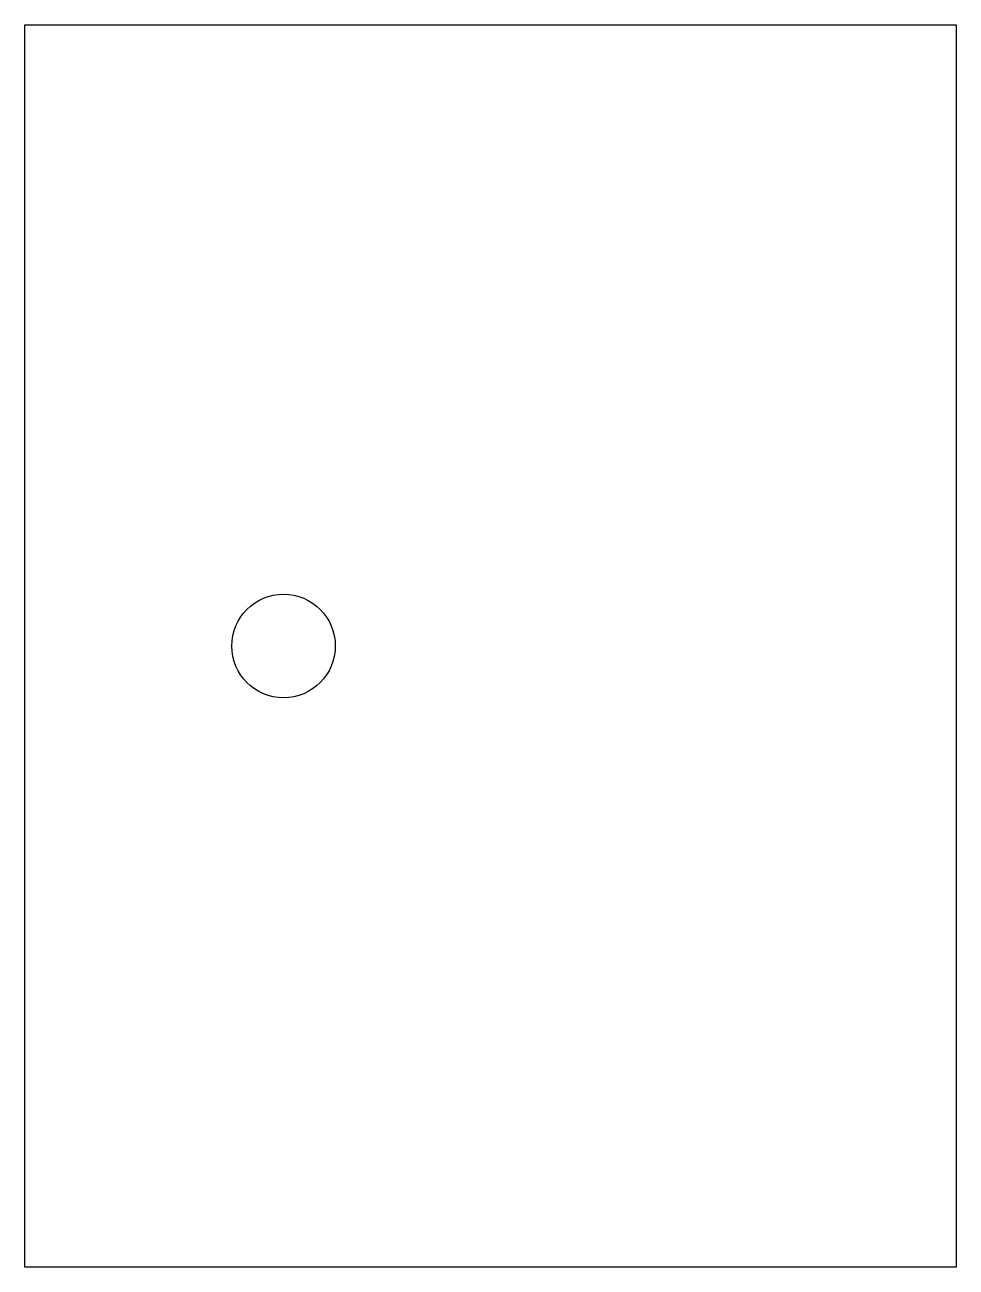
# Model space of a CAD drawing. Extents: x 0 to 18, y -12 to 12.
import ezdxf

# ---------------------------------------------------------------- set-up
doc = ezdxf.new("R2010")
doc.units = 0
doc.layers.get('0').update_dxf_attribs({"linetype": 'CONTINUOUS'})

msp = doc.modelspace()

# ---------------------------------------------------------------- linework, layer by layer
at = {"color": 0}
for p, q in [((0, 12), (18, 12)), ((0, -12), (0, 12)), ((18, 12), (18, -12)), ((18, -12), (0, -12))]:
    msp.add_line(p, q, dxfattribs=at)
msp.add_circle((5, 0), 1, dxfattribs=at)

doc.saveas('drawing.dxf')
